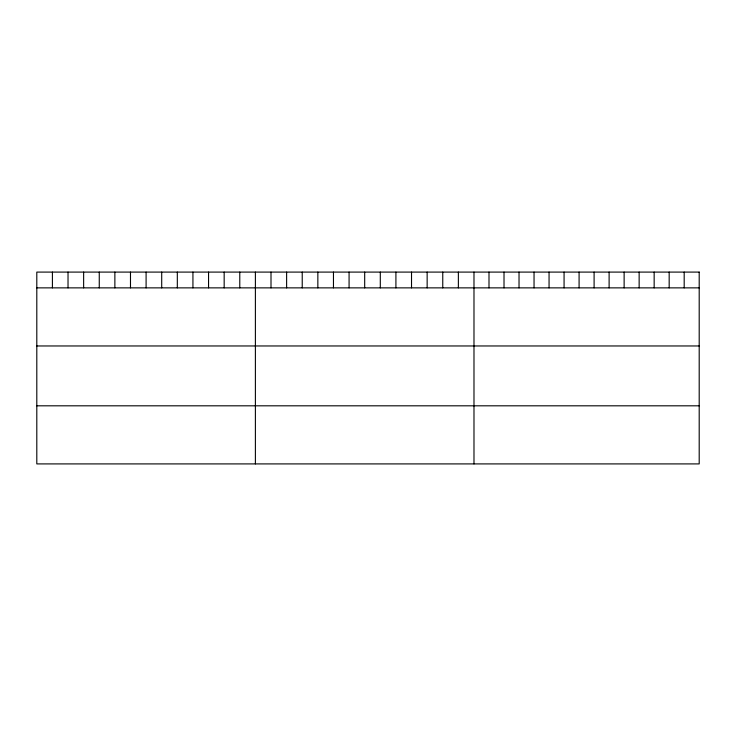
<?xml version="1.0" encoding="UTF-8"?>
<svg xmlns="http://www.w3.org/2000/svg" width="736" height="736" viewBox="0 0 736 736"><rect width="100%" height="100%" fill="white"/><g stroke="black" fill="none" stroke-linecap="round" stroke-linejoin="round"><path stroke-width="1.1" d="M36.8 287.868L699.2 287.868M36.8 345.966L699.2 345.966M36.8 405.812L699.2 405.812M684.186 272.09L684.186 287.868M669.171 272.09L669.171 287.868M654.157 272.09L654.157 287.868M639.142 272.09L639.142 287.868M624.128 272.09L624.128 287.868M609.114 272.09L609.114 287.868M594.099 272.09L594.099 287.868M579.085 272.09L579.085 287.868M564.07 272.09L564.07 287.868M549.056 272.09L549.056 287.868M534.042 272.09L534.042 287.868M519.027 272.09L519.027 287.868M504.013 272.09L504.013 287.868M488.998 272.09L488.998 287.868M473.984 272.09L473.984 463.91M458.372 272.09L458.372 287.868M442.759 272.09L442.759 287.868M427.147 272.09L427.147 287.868M411.525 272.09L411.525 287.868M395.913 272.09L395.913 287.868M380.3 272.09L380.3 287.868M364.688 272.09L364.688 287.868M349.076 272.09L349.076 287.868M333.463 272.09L333.463 287.868M317.851 272.09L317.851 287.868M302.229 272.09L302.229 287.868M286.617 272.09L286.617 287.868M271.004 272.09L271.004 287.868M255.392 272.09L255.392 463.91M239.78 272.09L239.78 287.868M224.167 272.09L224.167 287.868M208.555 272.09L208.555 287.868M192.933 272.09L192.933 287.868M177.321 272.09L177.321 287.868M161.708 272.09L161.708 287.868M146.096 272.09L146.096 287.868M130.484 272.09L130.484 287.868M114.871 272.09L114.871 287.868M99.259 272.09L99.259 287.868M83.637 272.09L83.637 287.868M68.025 272.09L68.025 287.868M52.412 272.09L52.412 287.868M699.2 272.09L36.8 272.09L36.8 463.91L699.2 463.91L699.2 272.09"/></g></svg>
